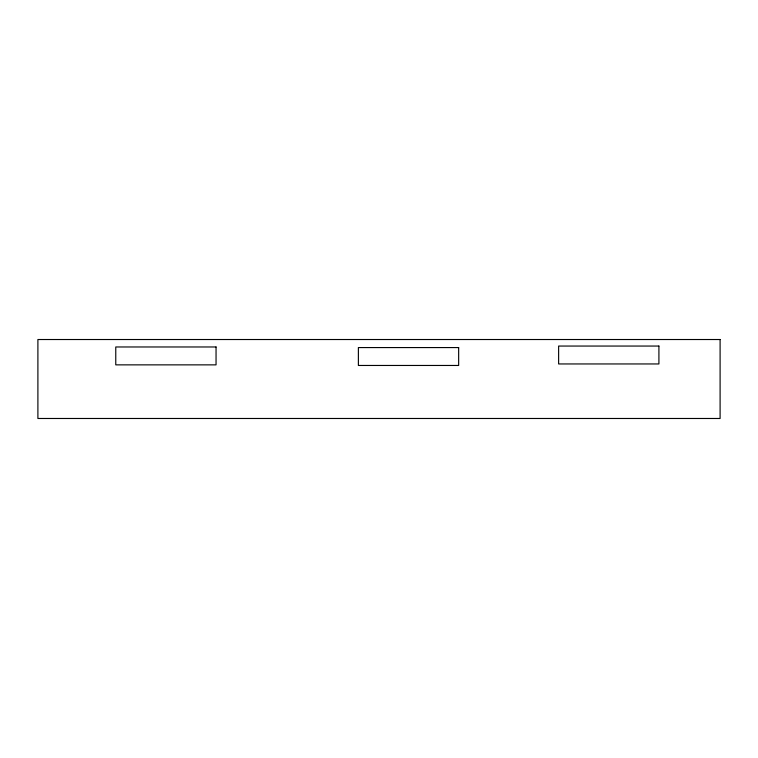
<?xml version="1.0" encoding="UTF-8"?>
<svg xmlns="http://www.w3.org/2000/svg" width="758" height="758" viewBox="0 0 758 758"><rect width="100%" height="100%" fill="white"/><g stroke="black" fill="none" stroke-linecap="round" stroke-linejoin="round"><path stroke-width="1.14" d="M720.1 339.518L37.9 339.518L37.9 418.482L720.1 418.482L720.1 339.518M658.91 346.055L558.627 346.055L558.627 363.954L658.91 363.954L658.91 346.055M216.049 346.974L115.766 346.974L115.766 364.863L216.049 364.863L216.049 346.974M458.656 347.571L358.382 347.571L358.382 365.46L458.656 365.46L458.656 347.571"/></g></svg>
